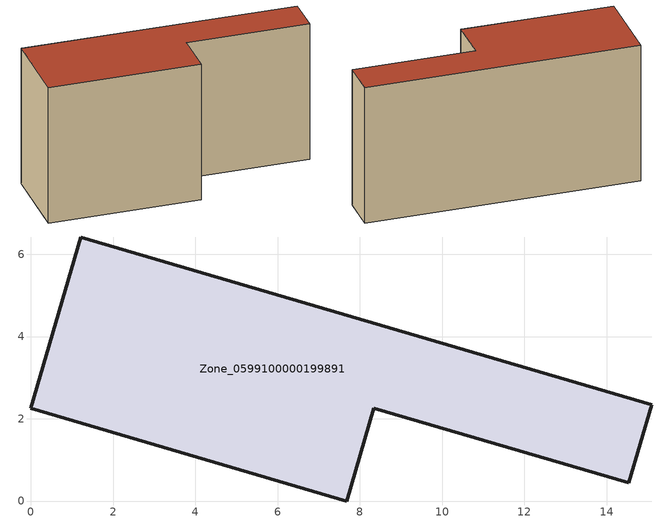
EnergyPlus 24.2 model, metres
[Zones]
Zone_0599100000199891
 floor ground (C_G): 0,2.26 1.21,6.42 15.1,2.34 14.54,0.44 8.34,2.26 7.68,0 z0
 wall outside (C_F): 1.21,6.42 0,2.26 7.68,0 8.34,2.26 14.54,0.44 15.1,2.34 1.21,6.42 z0:7.68
 roof outside (C_R): 15.1,2.34 1.21,6.42 0,2.26 7.68,0 8.34,2.26 14.54,0.44 z7.68
[BUILDING]
Pand.0599100000199891: North Axis=0; Terrain=City; Loads Convergence Tolerance Value=0.04; Temperature Convergence Tolerance Value=0.4; Solar Distribution=FullExterior; Maximum Number of Warmup Days=25; Minimum Number of Warmup Days=1
[Site:Location]
Rotterdam.The.Hague.AP_ZH_NLD Design_Conditions: Latitude=51.96; Longitude=4.45; Time Zone=1; Elevation=-4.5
[SITE:GROUNDTEMPERATURE:BUILDINGSURFACE]
18, 18, 18, 18, 18, 18, 18, 18, 18, 18, 18, 18
[MATERIAL] Thermal Absorptance=0.9; Solar Absorptance=0.7; Visible Absorptance=0.7
Name | Roughness | Thickness | Conductivity | Density | Specific Heat
G.TI.1946 | MediumSmooth | 0.15 | 1 | 540 | 1210
F.TI.1946 | Rough | 0.3 | 0.857143 | 1920 | 840
R.TI.1946 | MediumRough | 0.2 | 0.1 | 1500 | 1000
[CONSTRUCTION]
C_G: G.TI.1946
C_F: F.TI.1946
C_R: R.TI.1946
[ZONE]
Zone_0599100000199891: Type=1; Multiplier=1; Ceiling Height=Autocalculate; Volume=Autocalculate; Floor Area=autocalculate; Part of Total Floor Area=Yes
[ZONEINFILTRATION:DESIGNFLOWRATE]
Infil_Zone_0599100000199891: Zone or ZoneList or Space or SpaceList=Zone_0599100000199891; Schedule=AlwaysOn; Design Flow Rate Calculation Method=Flow/Area; Flow Rate per Floor Area=0.003; Constant Term Coefficient=1; Temperature Term Coefficient=0; Velocity Term Coefficient=0; Velocity Squared Term Coefficient=0
[HVACTEMPLATE:ZONE:IDEALLOADSAIRSYSTEM]
Zone_0599100000199891: Maximum Heating Supply Air Temperature=50; Minimum Cooling Supply Air Temperature=13; Maximum Heating Supply Air Humidity Ratio=0.0156; Minimum Cooling Supply Air Humidity Ratio=0.0077; Heating Limit=NoLimit; Cooling Limit=NoLimit; Dehumidification Control Type=ConstantSensibleHeatRatio; Cooling Sensible Heat Ratio=0.7; Dehumidification Setpoint=60; Humidification Control Type=None; Humidification Setpoint=30; Outdoor Air Method=None; Outdoor Air Flow Rate per Person=0.00944; Outdoor Air Flow Rate per Zone Floor Area=0; Outdoor Air Flow Rate per Zone=0; Demand Controlled Ventilation Type=None; Outdoor Air Economizer Type=NoEconomizer; Heat Recovery Type=None; Sensible Heat Recovery Effectiveness=0.7; Latent Heat Recovery Effectiveness=0.65
[ZONECONTROL:THERMOSTAT]
ThermostatControl_Zone_0599100000199891: Zone or ZoneList=Zone_0599100000199891; Control Type Schedule=DualSetpointControlType; Control 1=Thermostat_Zone_0599100000199891; Temperature Difference Between Cutout And Setpoint=0
[THERMOSTATSETPOINT:DUALSETPOINT]
Thermostat_Zone_0599100000199891: Heating Setpoint Temperature Schedule=HeatingSetpoint_Zone_0599100000199891; Cooling Setpoint Temperature Schedule=CoolingSetpoint_Zone_0599100000199891
[SCHEDULE:COMPACT]
HeatingSetpoint_Zone_0599100000199891: Through: 12/31, For: AllDays, Until: 24:00, 21
CoolingSetpoint_Zone_0599100000199891: Through: 12/31, For: AllDays, Until: 24:00, 24
DualSetpointControlType: Through: 12/31, For: AllDays, Until: 24:00, 4
AlwaysOn: Through: 12/31, For: AllDays, Until: 24:00, 1
